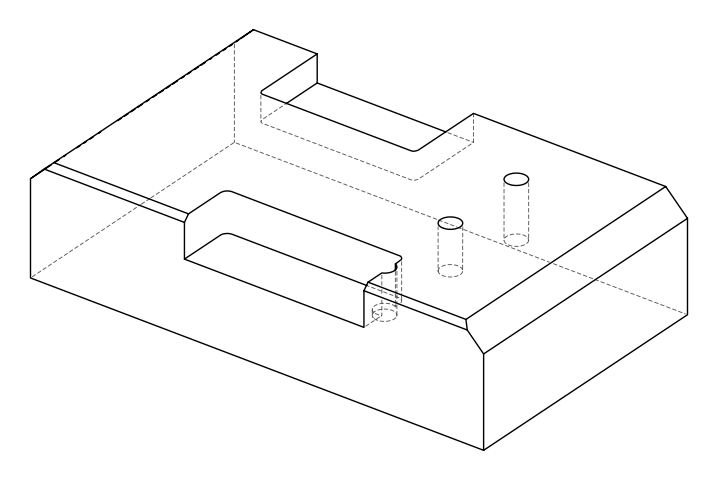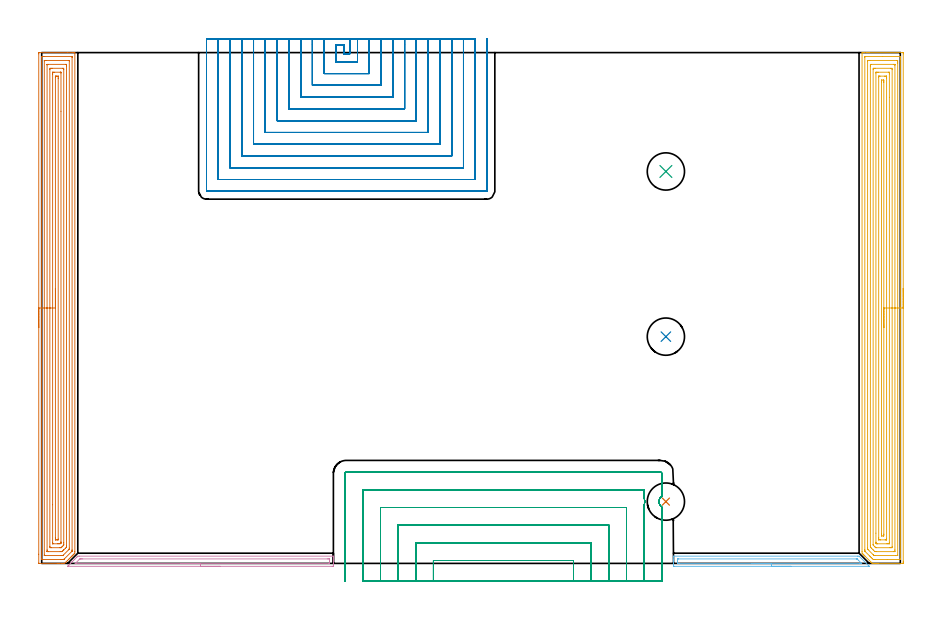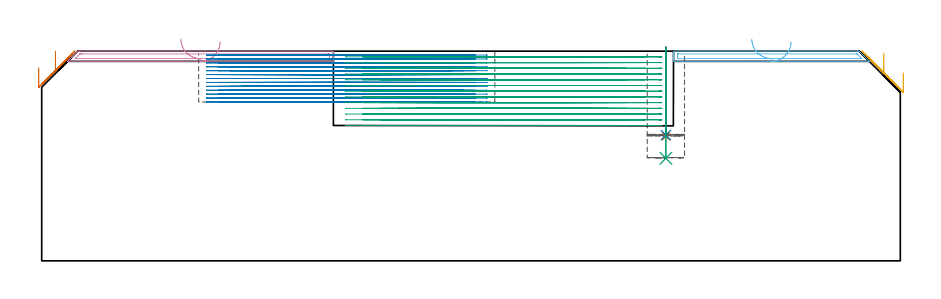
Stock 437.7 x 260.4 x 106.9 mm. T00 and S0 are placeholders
(PLAN: 9 operations, 3 tool changes, 194.6 min)
(1 INDEXABLE_INSERT_DRILL_BLIND_HOLE_FROM_SOLID | STEP1POCKET | NXT0302_009 | 0.18 min | 12221 mm3)
(2 INDEXABLE_INSERT_DRILL_BLIND_HOLE_FROM_SOLID_1 | STEP1POCKET_1 | NXT0302_009 | 0.18 min | 12050 mm3)
(3 INDEXABLE_INSERT_DRILL_BLIND_HOLE_FROM_SOLID_2 | STEP1POCKET_2 | NXT0302_009 | 0.23 min | 15391 mm3)
(4 AREA_MILL | FG_CHAMFER_SURFACE | UGT0205_001 | 2.32 min | 1926 mm3)
(5 AREA_MILL_1 | FG_CHAMFER_SURFACE_1 | UGT0205_001 | 16.91 min | 57415 mm3)
(6 AREA_MILL_2 | FG_CHAMFER_SURFACE_2 | UGT0205_001 | 1.75 min | 1350 mm3)
(7 AREA_MILL_3 | FG_CHAMFER_SURFACE_3 | UGT0205_001 | 14.82 min | 43990 mm3)
(8 MILL_SLOT | SLOT_PARTIAL_RECTANGULAR | NXT0201_009 | Follow Part, ap 2, ae 75% | 98.35 min | 291977 mm3)
(9 MILL_SLOT_1 | SLOT_PARTIAL_RECTANGULAR_1 | NXT0201_011 | Follow Part, ap 3, ae 75% | 59.81 min | 336145 mm3)
(TOOL NXT0302_009 | Index. Insert Drill 19mm [880-D1900L25-05] | D19 PA176 FL95 Z2)
(TOOL UGT0205_001 | Chamfer Mill 20 x 3 x 45 deg. | D20 FL50 Z2)
(TOOL NXT0201_009 | ENDMILL 8mm [2P460-0800-NA 1630] | D8 FL26 Z6)
(TOOL NXT0201_011 | ENDMILL 12mm [2P460-1200-NA 1630] | D12 FL38 Z6)
(OP 1 INDEXABLE_INSERT_DRILL_BLIND_HOLE_FROM_SOLID)
G17 G21 G94 G90
T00 M6
G54
G17 G0 G90 X318.2 Y31.5 S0 M3
G43 Z116.9 H1
G94 G81 G98 Z63.5 F250. R108.9
G80
M5
M2
(OP 2 INDEXABLE_INSERT_DRILL_BLIND_HOLE_FROM_SOLID_1)
G17 G21 G94 G90
T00 M6
G54
G17 G0 G90 X318.2 Y115.6 S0 M3
G43 Z116.9 H1
G94 G81 G98 Z64.1 F250. R108.9
G80
M5
M2
(OP 3 INDEXABLE_INSERT_DRILL_BLIND_HOLE_FROM_SOLID_2)
G17 G21 G94 G90
T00 M6
G54
G17 G0 G90 X318.2 Y199.8 S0 M3
G43 Z116.9 H1
G94 G81 G98 Z52.3 F250. R108.9
G80
M5
M2
(OP 4 AREA_MILL)
G17 G21 G94 G90
T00 M6
G54
G17 G0 G90 X90.95 Y-1.5 S1061 M3
G43 Z116.9 H0
Z111.7
G94 G1 X90.912 Z110.828 F250.
X90.798 Z109.964
X90.609 Z109.112
X90.347 Z108.28
X90.013 Z107.474
X89.61 Z106.7
X89.141 Z105.964
X88.61 Z105.272
X88.021 Z104.629
X87.378 Z104.04
X86.685 Z103.508
X85.95 Z103.04
X85.176 Z102.637
X84.37 Z102.303
X83.538 Z102.041
X82.686 Z101.852
X81.821 Z101.738
X80.95 Z101.7
X13.323
X13.218 Y-1.493 Z101.706
X13.323 Y-1.378 Z101.821
X13.604 Y-1.095 Z102.104
X13.768 Y-0.93 Z102.267
X13.895 Y-0.803 Z102.394
X14.482 Y-0.217 Z102.982
X14.658 Y-0.04 Z103.157
X14.774 Y0.076 Z103.272
X15.36 Y0.661 Z103.861
X15.548 Y0.849 Z104.047
X15.652 Y0.954 Z104.151
X16.239 Y1.539 Z104.739
X16.883 Y2.183 Z105.382
X17.772 Y3.073 Z106.272
X17.993 Y3.294 Z106.494
X18.217 Y3.518 Z106.717
X18.393 Y3.697 Z106.889
X19.107 Y3.7 Z106.9
X148.576
X148.69 Y3.694 Z106.892
X148.7 Y3.475 Z106.673
Y2.807 Z106.006
Y2.027 Z105.226
Y1.539 Z104.735
Y1.295 Z104.492
Y0.661 Z103.858
Y0.417 Z103.614
Y-0.217 Z102.977
Y-0.778 Z102.416
X148.696 Y-1.095 Z102.099
X148.69 Y-1.491 Z101.705
X148.537 Y-1.495 Z101.702
X148.131 Y-1.5 Z101.7
X80.95
Y-0.086 Z103.114
X17.327 Y-0.085 Z103.115
X17.193 Y-0.084 Z103.116
X17.107 Y-0.081 Z103.119
X17.08 Y-0.078 Z103.122
X17.083 Y-0.074 Z103.126
X17.13 Y-0.022 Z103.178
X17.182 Y0.032 Z103.232
X17.327 Y0.178 Z103.378
X19.107 Y1.956 Z105.156
X19.342 Y2.185 Z105.385
X19.437 Y2.275 Z105.475
X19.619 Y2.279 Z105.479
X19.997 Y2.284 Z105.484
X20.13 Y2.285 Z105.485
X20.887 Y2.286 Z105.486
X145.595
X146.352 Y2.284 Z105.484
X146.487 Y2.283 Z105.483
X146.675 Y2.279 Z105.479
X146.69 Y2.218 Z105.418
X146.696 Y2.077 Z105.277
X146.699 Y1.539 Z104.739
X146.7 Y1.195 Z104.395
Y0.661 Z103.861
X146.699 Y0.318 Z103.518
X146.692 Y-0.026 Z103.174
X146.69 Y-0.069 Z103.131
X146.678 Y-0.079 Z103.121
X146.635 Y-0.081 Z103.119
X146.541 Y-0.084 Z103.116
X146.352 Y-0.085 Z103.115
X146.219 Y-0.086 Z103.114
X80.95
X80.078 Z103.152
X79.213 Z103.266
X78.362 Z103.455
X77.53 Z103.717
X76.724 Z104.051
X75.95 Z104.454
X75.214 Z104.923
X74.522 Z105.454
X73.879 Z106.043
X73.289 Z106.686
X72.758 Z107.378
X72.289 Z108.114
X71.887 Z108.888
X71.553 Z109.694
X71.29 Z110.526
X71.102 Z111.378
X70.988 Z112.243
X70.95 Z113.114
G0 Z116.9
M5
M2
(OP 5 AREA_MILL_1)
G17 G21 G94 G90
T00 M6
G54
G17 G0 G90 X439.2 Y140.2 S1061 M3
G43 Z116.9 H0
Z95.9
G94 G1 Y140.162 Z95.028 F250.
Y140.048 Z94.164
Y139.859 Z93.312
Y139.597 Z92.48
Y139.263 Z91.674
Y138.86 Z90.9
Y138.392 Z90.164
Y137.86 Z89.472
Y137.271 Z88.829
Y136.628 Z88.24
Y135.936 Z87.708
Y135.2 Z87.24
Y134.426 Z86.837
Y133.62 Z86.503
Y132.788 Z86.241
Y131.937 Z86.052
Y131.072 Z85.938
Y130.2 Z85.9
Y1.106
X439.199 Y0.622 Z85.901
X439.196 Y0.216 Z85.902
X439.192 Y0.01 Z85.905
X438.797 Y0. Z86.301
X426.505 Z98.589
X425.971 Z99.126
X425.627 Z99.469
X425.093 Z100.003
X424.749 Z100.346
X423.776 Z101.323
X423.432 Y0.008 Z101.667
X423.401 Y0.01 Z101.698
X423.227 Y0.175 Z101.873
X422.778 Y0.622 Z102.322
X419.649 Y3.75 Z105.449
X419.481 Y3.916 Z105.614
X419.319 Y4.08 Z105.779
X419.202 Y4.197 Z105.896
X419.042 Y4.356 Z106.053
X418.887 Y4.512 Z106.21
X418.755 Y4.644 Z106.342
X418.603 Y4.795 Z106.492
X418.31 Y5.09 Z106.787
X418.205 Y5.198 Z106.891
X418.2 Y5.984 Z106.9
Y260.225
X418.202 Y260.39 Z106.889
X418.356 Y260.397 Z106.737
X418.516 Y260.4 Z106.583
X418.792 Z106.307
X419.481 Z105.614
X420.703 Z104.393
X421.237 Z103.857
X421.848 Z103.247
X438.797 Z86.301
X439.067 Y260.397 Z86.031
X439.192 Y260.39 Z85.906
X439.199 Y260.262 Z85.899
X439.2 Y259.778 Z85.9
Y130.2
X437.786 Z87.314
X437.785 Y2.545 Z87.315
X437.779 Y2.015 Z87.321
X437.755 Y2.01 Z87.345
X437.684 Y2.005 Z87.416
X437.577 Y2.001 Z87.523
X431.096 Y2. Z94.004
X424.749 Y2.001 Z100.351
X424.27 Y2.003 Z100.83
X423.871 Y2.01 Z101.229
X423.449 Y2.409 Z101.651
X422.993 Y2.859 Z102.107
X422.547 Y3.303 Z102.553
X422.115 Y3.735 Z102.985
X419.867 Y5.984 Z105.233
X419.7 Y6.157 Z105.4
X419.64 Y6.222 Z105.46
X419.621 Y6.249 Z105.479
X419.619 Y6.269 Z105.481
X419.617 Y6.363 Z105.483
X419.614 Y6.742 Z105.486
Y6.878
Y257.855
X419.621 Y258.385 Z105.479
X419.645 Y258.39 Z105.455
X419.716 Y258.395 Z105.384
X419.823 Y258.399 Z105.277
X428.7 Y258.4 Z96.4
X437.517 Z87.583
X437.71 Y258.397 Z87.39
X437.743 Y258.395 Z87.357
X437.773 Y258.391 Z87.327
X437.779 Y258.349 Z87.321
X437.784 Y258.128 Z87.316
X437.785 Y257.991 Z87.315
X437.786 Y257.233 Z87.314
Y130.2
X436.372 Z88.728
X436.371 Y4.197 Z88.729
X436.37 Y4.091 Z88.73
X436.367 Y4.038 Z88.733
X436.365 Y4.018 Z88.735
X436.35 Y4.007 Z88.75
X435.285 Y4. Z89.815
X424.749 Y4.001 Z100.351
X424.556 Y4.002 Z100.544
X424.427 Y4.006 Z100.673
X424.325 Y4.01 Z100.775
X424.27 Y4.042 Z100.83
X424.106 Y4.197 Z100.994
X423.871 Y4.429 Z101.229
X421.237 Y7.063 Z103.863
X421.063 Y7.239 Z104.037
X421.043 Y7.263 Z104.057
X421.036 Y7.275 Z104.064
X421.034 Y7.305 Z104.066
X421.03 Y7.417 Z104.07
X421.029 Y7.559 Z104.071
X421.028 Y7.771 Z104.072
X421.029 Y256.203 Z104.071
X421.03 Y256.309 Z104.07
X421.033 Y256.362 Z104.067
X421.035 Y256.382 Z104.065
X421.05 Y256.393 Z104.05
X422.115 Y256.4 Z102.985
X435.971 Y256.399 Z89.129
X436.163 Y256.395 Z88.937
X436.35 Y256.39 Z88.75
X436.365 Y256.203 Z88.736
X436.368 Y255.995 Z88.732
X436.371 Y255.31 Z88.729
Y255.097
X436.372 Y130.2 Z88.728
X434.957 Z90.143
Y6.878
X434.954 Y6.321 Z90.146
X434.95 Y6.132 Z90.15
X434.94 Y6.01 Z90.16
X434.391 Y6. Z90.709
X425.611 Z99.489
X424.749 Y6.01 Z100.351
X423.871 Y6.878 Z101.229
X422.993 Y7.756 Z102.107
X422.978 Y7.771 Z102.122
X422.45 Y8.324 Z102.65
X422.447 Y8.665 Z102.653
X422.443 Y9.224 Z102.657
Y253.522
X422.446 Y254.079 Z102.654
X422.45 Y254.269 Z102.65
X422.46 Y254.39 Z102.64
X423.009 Y254.4 Z102.091
X434.423 Z90.677
X434.837 Y254.394 Z90.263
X434.939 Y254.39 Z90.161
X434.951 Y254.383 Z90.149
X434.954 Y254.367 Z90.146
X434.956 Y254.333 Z90.144
X434.957 Y254.257 Z90.143
Y253.856
Y130.2
X433.543 Z91.557
Y8.651
X433.529 Y8.01 Z91.571
X433.301 Y8.003 Z91.799
X432.651 Y8. Z92.449
X432.426 Z92.674
X425.401 Y8.001 Z99.699
X425.239 Y8.007 Z99.861
X425.2 Y8.01 Z99.9
X425.094 Y8.11 Z100.006
X424.958 Y8.242 Z100.142
X424.749 Y8.45 Z100.351
X424.534 Y8.665 Z100.566
X423.871 Y9.339 Z101.229
X423.858 Y9.559 Z101.242
X423.857 Y9.572 Z101.243
Y251.749
X423.871 Y252.39 Z101.229
X424.099 Y252.397 Z101.001
X424.749 Y252.4 Z100.351
X424.974 Z100.126
X432.877 Y252.399 Z92.223
X433.529 Y252.39 Z91.571
X433.543 Y251.735 Z91.557
Y251.721
Y130.2
X432.129 Z92.971
X432.128 Y10.452 Z92.972
X432.127 Y10.092 Z92.973
X432.125 Y10.039 Z92.975
X432.123 Y10.015 Z92.977
X432.105 Y10.01 Z92.995
X431.995 Y10.006 Z93.105
X431.773 Y10.002 Z93.327
X431.339 Y10. Z93.761
X430.895 Z94.205
X426.071 Z99.029
X425.849 Y10.003 Z99.251
X425.738 Y10.006 Z99.362
X425.684 Y10.01 Z99.416
X425.627 Y10.031 Z99.473
X425.415 Y10.239 Z99.685
X425.308 Y10.349 Z99.792
X425.284 Y10.376 Z99.816
X425.278 Y10.403 Z99.822
X425.276 Y10.452 Z99.824
X425.272 Y10.813 Z99.828
X425.271 Y15.422 Z99.829
X425.272 Y249.948 Z99.828
X425.273 Y250.308 Z99.827
X425.275 Y250.361 Z99.825
X425.277 Y250.385 Z99.823
X425.295 Y250.39 Z99.805
X425.405 Y250.394 Z99.695
X425.627 Y250.398 Z99.473
X426.061 Y250.4 Z99.039
X426.505 Z98.595
X431.773 Y250.399 Z93.327
X431.921 Y250.398 Z93.179
X432.039 Y250.394 Z93.061
X432.112 Y250.39 Z92.988
X432.122 Y250.309 Z92.978
X432.126 Y249.948 Z92.974
X432.128 Y249.587 Z92.972
X432.129 Y237.583 Z92.971
Y130.2
X430.715 Z94.385
X430.714 Y12.423 Z94.386
X430.713 Y12.239 Z94.387
X430.71 Y12.062 Z94.39
X430.708 Y12.022 Z94.392
X430.698 Y12.01 Z94.402
X430.644 Y12.007 Z94.456
X430.487 Y12.003 Z94.613
X430.252 Y12. Z94.848
X430.017 Z95.083
X427.618 Z97.482
X427.383 Z97.717
X426.738 Y12.002 Z98.362
X426.705 Y12.006 Z98.395
X426.695 Y12.009 Z98.405
X426.691 Y12.05 Z98.409
X426.688 Y12.239 Z98.412
X426.685 Y12.949 Z98.415
Y13.133
X426.686 Y247.977 Z98.414
X426.687 Y248.161 Z98.413
X426.69 Y248.338 Z98.41
X426.692 Y248.378 Z98.408
X426.702 Y248.39 Z98.398
X426.756 Y248.393 Z98.344
X426.913 Y248.397 Z98.187
X427.148 Y248.4 Z97.952
X427.383 Z97.717
X429.782 Z95.318
X430.017 Z95.083
X430.661 Y248.398 Z94.439
X430.695 Y248.394 Z94.405
X430.705 Y248.391 Z94.395
X430.709 Y248.35 Z94.391
X430.712 Y248.161 Z94.388
X430.715 Y247.451 Z94.385
Y247.267
Y130.2
X429.3 Z95.8
Y14.92
X429.299 Y14.757 Z95.801
X429.293 Y14.027 Z95.807
X429.163 Y14.003 Z95.937
X429.139 Y14.002 Z95.961
X428.286 Y14.001 Z96.814
X428.261 Y14.004 Z96.839
X428.107 Y14.027 Z96.993
X428.104 Y14.187 Z96.996
X428.1 Y14.92 Z97.
Y15.085
Y245.48
Y245.643
X428.107 Y246.373 Z96.993
X428.237 Y246.397 Z96.863
X428.261 Y246.399 Z96.839
X429.114 Z95.986
X429.139 Y246.396 Z95.961
X429.293 Y246.373 Z95.807
X429.296 Y246.213 Z95.804
X429.3 Y245.48 Z95.8
Y245.315
Y130.2
Y129.328 Z95.838
Y128.464 Z95.951
Y127.612 Z96.14
Y126.78 Z96.403
Y125.974 Z96.736
Y125.2 Z97.139
Y124.464 Z97.608
Y123.772 Z98.139
Y123.129 Z98.728
Y122.54 Z99.372
Y122.009 Z100.064
Y121.54 Z100.8
Y121.137 Z101.573
Y120.803 Z102.379
Y120.541 Z103.211
Y120.352 Z104.063
Y120.238 Z104.928
Y120.2 Z105.8
G0 Z116.9
M5
M2
(OP 6 AREA_MILL_2)
G17 G21 G94 G90
T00 M6
G54
G17 G0 G90 X382. Y-1.5 S1061 M3
G43 Z116.9 H0
Z111.7
G94 G1 X381.962 Z110.828 F250.
X381.848 Z109.964
X381.659 Z109.112
X381.397 Z108.28
X381.063 Z107.474
X380.66 Z106.7
X380.192 Z105.964
X379.66 Z105.272
X379.071 Z104.629
X378.428 Z104.04
X377.736 Z103.508
X377. Z103.04
X376.226 Z102.637
X375.42 Z102.303
X374.588 Z102.041
X373.737 Z101.852
X372.872 Z101.738
X372. Z101.7
X322.658 Y-1.499 Z101.701
X322.254 Y-1.494 Z101.702
X322.11 Y-1.49 Z101.705
X322.1 Y-1.095 Z102.099
Y-0.768 Z102.426
Y-0.217 Z102.976
Y0.437 Z103.635
Y0.661 Z103.858
Y1.315 Z104.512
Y1.539 Z104.735
Y1.987 Z105.185
X322.101 Y3.496 Z106.694
X322.11 Y3.694 Z106.892
X322.213 Y3.7 Z106.9
X416.008
X416.695 Y3.697 Z106.888
X416.896 Y3.504 Z106.704
X421.639 Y-1.238 Z101.96
X421.89 Y-1.493 Z101.707
X421.881 Y-1.495 Z101.705
X421.639 Y-1.5 Z101.7
X372.
Y-0.086 Z103.114
X325.192
X324.436 Y-0.084 Z103.116
X324.3 Y-0.083 Z103.117
X324.12 Y-0.079 Z103.121
X324.11 Y-0.021 Z103.179
X324.103 Y0.111 Z103.311
X324.101 Y0.661 Z103.861
X324.1 Y0.993 Z104.193
X324.101 Y1.539 Z104.739
X324.102 Y1.869 Z105.069
X324.11 Y2.202 Z105.402
X324.115 Y2.279 Z105.479
X324.153 Y2.281 Z105.481
X324.247 Y2.284 Z105.484
X324.436 Y2.285 Z105.485
X324.569 Y2.286 Z105.486
X415.253 Y2.285 Z105.485
X415.629 Y2.28 Z105.48
X415.649 Y2.279 Z105.479
X415.68 Y2.259 Z105.459
X415.757 Y2.187 Z105.387
X415.87 Y2.079 Z105.279
X416.008 Y1.942 Z105.142
X416.411 Y1.539 Z104.739
X417.786 Y0.164 Z103.364
X417.961 Y-0.012 Z103.188
X417.987 Y-0.04 Z103.16
X418.01 Y-0.07 Z103.13
X418.015 Y-0.079 Z103.121
X418.002 Y-0.08 Z103.12
X417.786 Y-0.084 Z103.116
X417.653 Y-0.085 Z103.115
X416.897 Y-0.086 Z103.114
X372.
X371.128 Z103.152
X370.264 Z103.266
X369.412 Z103.455
X368.58 Z103.717
X367.774 Z104.051
X367. Z104.454
X366.264 Z104.923
X365.572 Z105.454
X364.929 Z106.043
X364.34 Z106.686
X363.809 Z107.378
X363.34 Z108.114
X362.937 Z108.888
X362.603 Z109.694
X362.341 Z110.526
X362.152 Z111.378
X362.038 Z112.243
X362. Z113.114
G0 Z116.9
M5
M2
(OP 7 AREA_MILL_3)
G17 G21 G94 G90
T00 M6
G54
G17 G0 G90 X-1.5 Y120.2 S1061 M3
G43 Z116.9 H0
Z98.5
G94 G1 Y120.238 Z97.628 F250.
Y120.352 Z96.764
Y120.541 Z95.912
Y120.803 Z95.08
Y121.137 Z94.274
Y121.54 Z93.5
Y122.008 Z92.764
Y122.54 Z92.072
Y123.129 Z91.429
Y123.772 Z90.84
Y124.464 Z90.308
Y125.2 Z89.84
Y125.974 Z89.437
Y126.78 Z89.103
Y127.612 Z88.841
Y128.464 Z88.652
Y129.328 Z88.538
Y130.2 Z88.5
X-1.499 Y259.778 Z88.501
X-1.496 Y260.194 Z88.502
X-1.492 Y260.39 Z88.505
X-1.087 Y260.4 Z88.91
X13.239 Z103.234
X15.608 Z105.603
X16.298 Z106.297
X16.576 Z106.576
X16.74 Y260.398 Z106.732
X16.897 Y260.39 Z106.888
X16.9 Y260.225 Z106.9
Y5.984
X16.895 Y5.198 Z106.891
X16.793 Y5.092 Z106.79
X16.487 Y4.785 Z106.483
X16.345 Y4.643 Z106.342
X16.193 Y4.491 Z106.19
X16.048 Y4.345 Z106.043
X15.898 Y4.197 Z105.895
X15.761 Y4.059 Z105.758
X15.608 Y3.906 Z105.603
X15.451 Y3.75 Z105.449
X15.328 Y3.627 Z105.326
X15.169 Y3.466 Z105.164
X15.004 Y3.303 Z105.002
X14.73 Y3.029 Z104.728
X14.558 Y2.856 Z104.554
X13.999 Y2.299 Z103.998
X13.664 Y1.963 Z103.66
X13.057 Y1.357 Z103.057
X12.322 Y0.622 Z102.321
X11.7 Y0. Z101.699
X11.026 Z101.025
X10.336 Z100.331
X9.113 Z99.11
X8.579 Z98.573
X7.967 Z97.962
X-1.087 Z88.91
X-1.356 Y0.002 Z88.641
X-1.492 Y0.01 Z88.506
X-1.499 Y0.147 Z88.499
X-1.5 Y4.671 Z88.5
Y130.2
X-0.086 Z89.914
X-0.085 Y257.865 Z89.915
X-0.084 Y257.991 Z89.916
X-0.079 Y258.366 Z89.921
X0.277 Y258.391 Z90.277
X0.67 Y258.396 Z90.67
X1.147 Y258.4 Z91.147
X15.405 Y258.399 Z105.405
X15.438 Y258.398 Z105.438
X15.473 Y258.393 Z105.473
X15.479 Y258.389 Z105.479
X15.482 Y258.382 Z105.482
X15.484 Y258.353 Z105.484
X15.486 Y258.115 Z105.486
Y257.991
Y6.878
X15.484 Y6.493 Z105.484
X15.481 Y6.301 Z105.481
X15.479 Y6.256 Z105.479
X15.464 Y6.226 Z105.464
X15.419 Y6.177 Z105.419
X15.233 Y5.984 Z105.233
X11.435 Y2.185 Z101.435
X11.361 Y2.113 Z101.361
X11.3 Y2.057 Z101.3
X11.261 Y2.023 Z101.261
X11.215 Y2.01 Z101.215
X10.736 Y2.002 Z100.736
X10.336 Y2.001 Z100.336
X9.86 Y2. Z99.86
X-0.005 Y2.001 Z89.995
X-0.038 Y2.002 Z89.962
X-0.073 Y2.007 Z89.927
X-0.079 Y2.011 Z89.921
X-0.082 Y2.018 Z89.918
X-0.084 Y2.047 Z89.916
X-0.086 Y2.285 Z89.914
Y2.409
Y130.2
X1.328 Z91.328
X1.329 Y256.203 Z91.329
X1.331 Y256.315 Z91.331
X1.333 Y256.37 Z91.333
X1.335 Y256.39 Z91.335
X1.361 Y256.395 Z91.361
X1.549 Y256.398 Z91.549
X2.234 Y256.4 Z92.234
X13.658 Z103.658
X13.851 Y256.397 Z103.851
X14.044 Y256.392 Z104.044
X14.064 Y256.39 Z104.064
X14.066 Y256.376 Z104.066
X14.069 Y256.338 Z104.069
X14.071 Y256.278 Z104.071
Y256.203
Y7.771
X14.069 Y7.549 Z104.069
X14.065 Y7.323 Z104.065
X14.061 Y7.272 Z104.061
X14.042 Y7.249 Z104.042
X13.992 Y7.195 Z103.992
X13.851 Y7.05 Z103.851
X13.765 Y6.964 Z103.765
X10.996 Y4.197 Z100.996
X10.861 Y4.068 Z100.861
X10.812 Y4.024 Z100.812
X10.722 Y4.01 Z100.722
X10.527 Y4.002 Z100.527
X10.336 Y4.001 Z100.336
X9.651 Y4. Z99.651
X1.742 Z91.742
X1.549 Y4.003 Z91.549
X1.356 Y4.008 Z91.356
X1.336 Y4.01 Z91.336
X1.334 Y4.024 Z91.334
X1.331 Y4.062 Z91.331
X1.329 Y4.122 Z91.329
Y4.197
X1.328 Y130.2 Z91.328
X2.743 Z92.743
Y254.095
X2.745 Y254.287 Z92.745
X2.747 Y254.356 Z92.747
X2.749 Y254.387 Z92.749
X2.768 Y254.39 Z92.768
X2.875 Y254.394 Z92.875
X3.306 Y254.4 Z93.306
X12.109 Z102.109
X12.525 Y254.396 Z102.525
X12.628 Y254.392 Z102.628
X12.649 Y254.39 Z102.649
X12.651 Y254.376 Z102.651
X12.654 Y254.34 Z102.654
X12.656 Y254.258 Z102.656
X12.657 Y253.843 Z102.657
Y253.522
Y8.986
X12.655 Y8.665 Z102.655
X12.652 Y8.379 Z102.652
X12.65 Y8.311 Z102.65
X12.614 Y8.271 Z102.614
X12.549 Y8.202 Z102.549
X12.123 Y7.771 Z102.123
X11.222 Y6.87 Z101.222
X11.215 Y6.863 Z101.215
X10.773 Y6.433 Z100.773
X10.336 Y6.01 Z100.336
X10.315 Y6.005 Z100.315
X9.457 Y6. Z99.457
X3.291 Z93.291
X2.875 Y6.004 Z92.875
X2.772 Y6.008 Z92.772
X2.751 Y6.01 Z92.751
X2.748 Y6.024 Z92.748
X2.745 Y6.06 Z92.745
X2.744 Y6.142 Z92.744
X2.743 Y6.557 Z92.743
Y6.878
Y130.2
X4.157 Z94.157
X4.158 Y251.735 Z94.158
Y251.763
X4.185 Y252.39 Z94.185
X4.414 Y252.396 Z94.414
X5.064 Y252.399 Z95.064
X5.289 Y252.4 Z95.289
X10.562 Y252.399 Z100.562
X11.215 Y252.39 Z101.215
X11.242 Y251.735 Z101.242
Y251.707
X11.243 Y10.452 Z101.243
X11.241 Y9.558 Z101.241
X11.24 Y9.533 Z101.24
X11.215 Y9.325 Z101.215
X10.891 Y8.994 Z100.891
X10.566 Y8.665 Z100.566
X10.45 Y8.549 Z100.45
X10.336 Y8.435 Z100.336
X10.005 Y8.108 Z100.005
X9.925 Y8.034 Z99.925
X9.902 Y8.014 Z99.902
X9.865 Y8.009 Z99.865
X9.784 Y8.005 Z99.784
X9.457 Y8.001 Z99.457
X9.232 Y8. Z99.232
X4.838 Y8.001 Z94.838
X4.185 Y8.01 Z94.185
X4.158 Y8.665 Z94.158
Y8.693
X4.157 Y130.2 Z94.157
X5.571 Z95.571
Y249.432
X5.572 Y249.948 Z95.572
X5.575 Y250.321 Z95.575
X5.578 Y250.376 Z95.578
X5.585 Y250.39 Z95.585
X5.61 Y250.393 Z95.61
X5.72 Y250.397 Z95.72
X5.943 Y250.399 Z95.943
X6.377 Y250.4 Z96.377
X9.457 Z99.457
X9.606 Y250.399 Z99.606
X9.724 Y250.397 Z99.724
X9.803 Y250.392 Z99.803
X9.82 Y250.39 Z99.82
X9.822 Y250.374 Z99.822
X9.825 Y250.325 Z99.825
X9.828 Y249.948 Z99.828
X9.829 Y230.483 Z99.829
Y10.968
X9.827 Y10.452 Z99.827
X9.825 Y10.406 Z99.825
X9.822 Y10.386 Z99.822
X9.809 Y10.369 Z99.809
X9.752 Y10.305 Z99.752
X9.677 Y10.229 Z99.677
X9.457 Y10.015 Z99.457
X9.019 Y10.004 Z99.019
X8.579 Y10.001 Z98.579
X8.144 Y10. Z98.144
X5.794 Y10.001 Z95.794
X5.676 Y10.003 Z95.676
X5.597 Y10.007 Z95.597
X5.58 Y10.01 Z95.58
X5.578 Y10.026 Z95.578
X5.575 Y10.075 Z95.575
X5.572 Y10.452 Z95.572
X5.571 Y29.917 Z95.571
Y130.2
X6.985 Z96.985
X6.986 Y247.993 Z96.986
X6.987 Y248.161 Z96.987
X6.99 Y248.342 Z96.99
X6.992 Y248.379 Z96.992
X7.073 Y248.39 Z97.073
X7.229 Y248.395 Z97.229
X7.465 Y248.399 Z97.465
X7.7 Y248.4 Z97.7
X8.345 Y248.398 Z98.345
X8.389 Y248.394 Z98.389
X8.402 Y248.391 Z98.402
X8.408 Y248.335 Z98.408
X8.411 Y248.161 Z98.411
X8.414 Y247.434 Z98.414
X8.415 Y247.267 Z98.415
X8.414 Y12.407 Z98.414
X8.413 Y12.239 Z98.413
X8.41 Y12.058 Z98.41
X8.408 Y12.021 Z98.408
X8.327 Y12.01 Z98.327
X8.171 Y12.005 Z98.171
X7.935 Y12.001 Z97.935
X7.7 Y12. Z97.7
X7.055 Y12.002 Z97.055
X7.011 Y12.006 Z97.011
X6.998 Y12.009 Z96.998
X6.992 Y12.065 Z96.992
X6.989 Y12.239 Z96.989
X6.986 Y12.966 Z96.986
X6.985 Y13.133 Z96.985
Y130.2
Y131.072 Z97.023
Y131.936 Z97.137
Y132.788 Z97.326
Y133.62 Z97.588
Y134.426 Z97.922
Y135.2 Z98.325
Y135.936 Z98.794
Y136.628 Z99.325
Y137.271 Z99.914
Y137.86 Z100.557
Y138.392 Z101.25
Y138.86 Z101.985
Y139.263 Z102.759
Y139.597 Z103.565
Y139.859 Z104.397
Y140.048 Z105.249
Y140.162 Z106.114
Y140.2 Z106.985
G0 Z116.9
M5
M2
(OP 8 MILL_SLOT)
G17 G21 G94 G90
T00 M6
G54
G17 G0 G90 X157. Y267.4 S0 M3
G43 Z116.9 H1
Z104.908
G94 G1 Y264.4 F250.
Y259.7 F500.
X154.
Y264.4
X150.
Y255.7
X161.
Y264.4
Y267.4 F250.
X144.
Y264.4
Y249.7 F500.
X167.
Y264.4
Y267.4 F250.
X138.
Y264.4
Y243.7 F500.
X173.
Y264.4
Y267.4 F250.
X132.
Y264.4
Y237.7 F500.
X179.
Y264.4
Y267.4 F250.
X126.
Y264.4
Y231.7 F500.
X185.
Y264.4
Y267.4 F250.
X120.
Y264.4
Y225.7 F500.
X191.
Y264.4
Y267.4 F250.
X114.
Y264.4
Y219.7 F500.
X197.
Y264.4
Y267.4 F250.
X108.
Y264.4
Y213.7 F500.
X203.
Y264.4
Y267.4 F250.
X102.
Y264.4
Y207.7 F500.
X209.
Y264.4
Y267.4 F250.
X96.
Y264.4
Y201.7 F500.
X215.
Y264.4
Y267.4 F250.
X90.
Y264.4
Y195.7 F500.
X221.
Y264.4
Y267.4 F250.
X84.
Y264.4
Y189.8 F500.
X84.005 Y189.745
X84.045 Y189.705
X84.1 Y189.7
X226.9
X226.955 Y189.705
X226.995 Y189.745
X227. Y189.8
Y264.4
Y267.4 F250.
G0 X157. Z102.915
G1 Y264.4
Y259.7 F500.
X154.
Y264.4
X150.
Y255.7
X161.
Y264.4
Y267.4 F250.
X144.
Y264.4
Y249.7 F500.
X167.
Y264.4
Y267.4 F250.
X138.
Y264.4
Y243.7 F500.
X173.
Y264.4
Y267.4 F250.
X132.
Y264.4
Y237.7 F500.
X179.
Y264.4
Y267.4 F250.
X126.
Y264.4
Y231.7 F500.
X185.
Y264.4
Y267.4 F250.
X120.
Y264.4
Y225.7 F500.
X191.
Y264.4
Y267.4 F250.
X114.
Y264.4
Y219.7 F500.
X197.
Y264.4
Y267.4 F250.
X108.
Y264.4
Y213.7 F500.
X203.
Y264.4
Y267.4 F250.
X102.
Y264.4
Y207.7 F500.
X209.
Y264.4
Y267.4 F250.
X96.
Y264.4
Y201.7 F500.
X215.
Y264.4
Y267.4 F250.
X90.
Y264.4
Y195.7 F500.
X221.
Y264.4
Y267.4 F250.
X84.
Y264.4
Y189.8 F500.
X84.005 Y189.745
X84.045 Y189.705
X84.1 Y189.7
X226.9
X226.955 Y189.705
X226.995 Y189.745
X227. Y189.8
Y264.4
Y267.4 F250.
G0 X157. Z100.923
G1 Y264.4
Y259.7 F500.
X154.
Y264.4
X150.
Y255.7
X161.
Y264.4
Y267.4 F250.
X144.
Y264.4
Y249.7 F500.
X167.
Y264.4
Y267.4 F250.
X138.
Y264.4
Y243.7 F500.
X173.
Y264.4
Y267.4 F250.
X132.
Y264.4
Y237.7 F500.
X179.
Y264.4
Y267.4 F250.
X126.
Y264.4
Y231.7 F500.
X185.
Y264.4
Y267.4 F250.
X120.
Y264.4
Y225.7 F500.
X191.
Y264.4
Y267.4 F250.
X114.
Y264.4
Y219.7 F500.
X197.
Y264.4
Y267.4 F250.
X108.
Y264.4
Y213.7 F500.
X203.
Y264.4
Y267.4 F250.
X102.
Y264.4
Y207.7 F500.
X209.
Y264.4
Y267.4 F250.
X96.
Y264.4
Y201.7 F500.
X215.
Y264.4
Y267.4 F250.
X90.
Y264.4
Y195.7 F500.
X221.
Y264.4
Y267.4 F250.
X84.
Y264.4
Y189.8 F500.
X84.005 Y189.745
X84.045 Y189.705
X84.1 Y189.7
X226.9
X226.955 Y189.705
X226.995 Y189.745
X227. Y189.8
Y264.4
Y267.4 F250.
G0 X157. Z98.931
G1 Y264.4
Y259.7 F500.
X154.
Y264.4
X150.
Y255.7
X161.
Y264.4
Y267.4 F250.
X144.
Y264.4
Y249.7 F500.
X167.
Y264.4
Y267.4 F250.
X138.
Y264.4
Y243.7 F500.
X173.
Y264.4
Y267.4 F250.
X132.
Y264.4
Y237.7 F500.
X179.
Y264.4
Y267.4 F250.
X126.
Y264.4
Y231.7 F500.
X185.
Y264.4
Y267.4 F250.
X120.
Y264.4
Y225.7 F500.
X191.
Y264.4
Y267.4 F250.
X114.
Y264.4
Y219.7 F500.
X197.
Y264.4
Y267.4 F250.
X108.
Y264.4
Y213.7 F500.
X203.
Y264.4
Y267.4 F250.
X102.
Y264.4
Y207.7 F500.
X209.
Y264.4
Y267.4 F250.
X96.
Y264.4
Y201.7 F500.
X215.
Y264.4
Y267.4 F250.
X90.
Y264.4
Y195.7 F500.
X221.
Y264.4
Y267.4 F250.
X84.
Y264.4
Y189.8 F500.
X84.005 Y189.745
X84.045 Y189.705
X84.1 Y189.7
X226.9
X226.955 Y189.705
X226.995 Y189.745
X227. Y189.8
Y264.4
Y267.4 F250.
G0 X157. Z96.938
G1 Y264.4
Y259.7 F500.
X154.
Y264.4
X150.
Y255.7
X161.
Y264.4
Y267.4 F250.
X144.
Y264.4
Y249.7 F500.
X167.
Y264.4
Y267.4 F250.
X138.
Y264.4
Y243.7 F500.
X173.
Y264.4
Y267.4 F250.
X132.
Y264.4
Y237.7 F500.
X179.
Y264.4
Y267.4 F250.
X126.
Y264.4
Y231.7 F500.
X185.
Y264.4
Y267.4 F250.
X120.
Y264.4
Y225.7 F500.
X191.
Y264.4
Y267.4 F250.
X114.
Y264.4
Y219.7 F500.
X197.
Y264.4
Y267.4 F250.
X108.
Y264.4
Y213.7 F500.
X203.
Y264.4
Y267.4 F250.
X102.
Y264.4
Y207.7 F500.
X209.
Y264.4
Y267.4 F250.
X96.
Y264.4
Y201.7 F500.
X215.
Y264.4
Y267.4 F250.
X90.
Y264.4
Y195.7 F500.
X221.
Y264.4
Y267.4 F250.
X84.
Y264.4
Y189.8 F500.
X84.005 Y189.745
X84.045 Y189.705
X84.1 Y189.7
X226.9
X226.955 Y189.705
X226.995 Y189.745
X227. Y189.8
Y264.4
Y267.4 F250.
G0 X157. Z94.946
G1 Y264.4
Y259.7 F500.
X154.
Y264.4
X150.
Y255.7
X161.
Y264.4
Y267.4 F250.
X144.
Y264.4
Y249.7 F500.
X167.
Y264.4
Y267.4 F250.
X138.
Y264.4
Y243.7 F500.
X173.
Y264.4
Y267.4 F250.
X132.
Y264.4
Y237.7 F500.
X179.
Y264.4
Y267.4 F250.
X126.
Y264.4
Y231.7 F500.
X185.
Y264.4
Y267.4 F250.
X120.
Y264.4
Y225.7 F500.
X191.
Y264.4
Y267.4 F250.
X114.
Y264.4
Y219.7 F500.
X197.
Y264.4
Y267.4 F250.
X108.
Y264.4
Y213.7 F500.
X203.
Y264.4
Y267.4 F250.
X102.
Y264.4
Y207.7 F500.
X209.
Y264.4
Y267.4 F250.
X96.
Y264.4
Y201.7 F500.
X215.
Y264.4
Y267.4 F250.
X90.
Y264.4
Y195.7 F500.
X221.
Y264.4
Y267.4 F250.
X84.
Y264.4
Y189.8 F500.
X84.005 Y189.745
X84.045 Y189.705
X84.1 Y189.7
X226.9
X226.955 Y189.705
X226.995 Y189.745
X227. Y189.8
Y264.4
Y267.4 F250.
G0 X157. Z92.954
G1 Y264.4
Y259.7 F500.
X154.
Y264.4
X150.
Y255.7
X161.
Y264.4
Y267.4 F250.
X144.
Y264.4
Y249.7 F500.
X167.
Y264.4
Y267.4 F250.
X138.
Y264.4
Y243.7 F500.
X173.
Y264.4
Y267.4 F250.
X132.
Y264.4
Y237.7 F500.
X179.
Y264.4
Y267.4 F250.
X126.
Y264.4
Y231.7 F500.
X185.
Y264.4
Y267.4 F250.
X120.
Y264.4
Y225.7 F500.
X191.
Y264.4
Y267.4 F250.
X114.
Y264.4
Y219.7 F500.
X197.
Y264.4
Y267.4 F250.
X108.
Y264.4
Y213.7 F500.
X203.
Y264.4
Y267.4 F250.
X102.
Y264.4
Y207.7 F500.
X209.
Y264.4
Y267.4 F250.
X96.
Y264.4
Y201.7 F500.
X215.
Y264.4
Y267.4 F250.
X90.
Y264.4
Y195.7 F500.
X221.
Y264.4
Y267.4 F250.
X84.
Y264.4
Y189.8 F500.
X84.005 Y189.745
X84.045 Y189.705
X84.1 Y189.7
X226.9
X226.955 Y189.705
X226.995 Y189.745
X227. Y189.8
Y264.4
Y267.4 F250.
G0 X157. Z90.962
G1 Y264.4
Y259.7 F500.
X154.
Y264.4
X150.
Y255.7
X161.
Y264.4
Y267.4 F250.
X144.
Y264.4
Y249.7 F500.
X167.
Y264.4
Y267.4 F250.
X138.
Y264.4
Y243.7 F500.
X173.
Y264.4
Y267.4 F250.
X132.
Y264.4
Y237.7 F500.
X179.
Y264.4
Y267.4 F250.
X126.
Y264.4
Y231.7 F500.
X185.
Y264.4
Y267.4 F250.
X120.
Y264.4
Y225.7 F500.
X191.
Y264.4
Y267.4 F250.
X114.
Y264.4
Y219.7 F500.
X197.
Y264.4
Y267.4 F250.
X108.
Y264.4
Y213.7 F500.
X203.
Y264.4
Y267.4 F250.
X102.
Y264.4
Y207.7 F500.
X209.
Y264.4
Y267.4 F250.
X96.
Y264.4
Y201.7 F500.
X215.
Y264.4
Y267.4 F250.
X90.
Y264.4
Y195.7 F500.
X221.
Y264.4
Y267.4 F250.
X84.
Y264.4
Y189.8 F500.
X84.005 Y189.745
X84.045 Y189.705
X84.1 Y189.7
X226.9
X226.955 Y189.705
X226.995 Y189.745
X227. Y189.8
Y264.4
Y267.4 F250.
G0 X157. Z88.969
G1 Y264.4
Y259.7 F500.
X154.
Y264.4
X150.
Y255.7
X161.
Y264.4
Y267.4 F250.
X144.
Y264.4
Y249.7 F500.
X167.
Y264.4
Y267.4 F250.
X138.
Y264.4
Y243.7 F500.
X173.
Y264.4
Y267.4 F250.
X132.
Y264.4
Y237.7 F500.
X179.
Y264.4
Y267.4 F250.
X126.
Y264.4
Y231.7 F500.
X185.
Y264.4
Y267.4 F250.
X120.
Y264.4
Y225.7 F500.
X191.
Y264.4
Y267.4 F250.
X114.
Y264.4
Y219.7 F500.
X197.
Y264.4
Y267.4 F250.
X108.
Y264.4
Y213.7 F500.
X203.
Y264.4
Y267.4 F250.
X102.
Y264.4
Y207.7 F500.
X209.
Y264.4
Y267.4 F250.
X96.
Y264.4
Y201.7 F500.
X215.
Y264.4
Y267.4 F250.
X90.
Y264.4
Y195.7 F500.
X221.
Y264.4
Y267.4 F250.
X84.
Y264.4
Y189.8 F500.
X84.005 Y189.745
X84.045 Y189.705
X84.1 Y189.7
X226.9
X226.955 Y189.705
X226.995 Y189.745
X227. Y189.8
Y264.4
Y267.4 F250.
G0 X157. Z86.977
G1 Y264.4
Y259.7 F500.
X154.
Y264.4
X150.
Y255.7
X161.
Y264.4
Y267.4 F250.
X144.
Y264.4
Y249.7 F500.
X167.
Y264.4
Y267.4 F250.
X138.
Y264.4
Y243.7 F500.
X173.
Y264.4
Y267.4 F250.
X132.
Y264.4
Y237.7 F500.
X179.
Y264.4
Y267.4 F250.
X126.
Y264.4
Y231.7 F500.
X185.
Y264.4
Y267.4 F250.
X120.
Y264.4
Y225.7 F500.
X191.
Y264.4
Y267.4 F250.
X114.
Y264.4
Y219.7 F500.
X197.
Y264.4
Y267.4 F250.
X108.
Y264.4
Y213.7 F500.
X203.
Y264.4
Y267.4 F250.
X102.
Y264.4
Y207.7 F500.
X209.
Y264.4
Y267.4 F250.
X96.
Y264.4
Y201.7 F500.
X215.
Y264.4
Y267.4 F250.
X90.
Y264.4
Y195.7 F500.
X221.
Y264.4
Y267.4 F250.
X84.
Y264.4
Y189.8 F500.
X84.005 Y189.745
X84.045 Y189.705
X84.1 Y189.7
X226.9
X226.955 Y189.705
X226.995 Y189.745
X227. Y189.8
Y264.4
Y267.4 F250.
G0 X157. Z84.985
G1 Y264.4
Y259.7 F500.
X154.
Y264.4
X150.
Y255.7
X161.
Y264.4
Y267.4 F250.
X144.
Y264.4
Y249.7 F500.
X167.
Y264.4
Y267.4 F250.
X138.
Y264.4
Y243.7 F500.
X173.
Y264.4
Y267.4 F250.
X132.
Y264.4
Y237.7 F500.
X179.
Y264.4
Y267.4 F250.
X126.
Y264.4
Y231.7 F500.
X185.
Y264.4
Y267.4 F250.
X120.
Y264.4
Y225.7 F500.
X191.
Y264.4
Y267.4 F250.
X114.
Y264.4
Y219.7 F500.
X197.
Y264.4
Y267.4 F250.
X108.
Y264.4
Y213.7 F500.
X203.
Y264.4
Y267.4 F250.
X102.
Y264.4
Y207.7 F500.
X209.
Y264.4
Y267.4 F250.
X96.
Y264.4
Y201.7 F500.
X215.
Y264.4
Y267.4 F250.
X90.
Y264.4
Y195.7 F500.
X221.
Y264.4
Y267.4 F250.
X84.
Y264.4
Y189.8 F500.
X84.005 Y189.745
X84.045 Y189.705
X84.1 Y189.7
X226.9
X226.955 Y189.705
X226.995 Y189.745
X227. Y189.8
Y264.4
Y267.4 F250.
G0 X157. Z82.992
G1 Y264.4
Y259.7 F500.
X154.
Y264.4
X150.
Y255.7
X161.
Y264.4
Y267.4 F250.
X144.
Y264.4
Y249.7 F500.
X167.
Y264.4
Y267.4 F250.
X138.
Y264.4
Y243.7 F500.
X173.
Y264.4
Y267.4 F250.
X132.
Y264.4
Y237.7 F500.
X179.
Y264.4
Y267.4 F250.
X126.
Y264.4
Y231.7 F500.
X185.
Y264.4
Y267.4 F250.
X120.
Y264.4
Y225.7 F500.
X191.
Y264.4
Y267.4 F250.
X114.
Y264.4
Y219.7 F500.
X197.
Y264.4
Y267.4 F250.
X108.
Y264.4
Y213.7 F500.
X203.
Y264.4
Y267.4 F250.
X102.
Y264.4
Y207.7 F500.
X209.
Y264.4
Y267.4 F250.
X96.
Y264.4
Y201.7 F500.
X215.
Y264.4
Y267.4 F250.
X90.
Y264.4
Y195.7 F500.
X221.
Y264.4
Y267.4 F250.
X84.
Y264.4
Y189.8 F500.
X84.005 Y189.745
X84.045 Y189.705
X84.1 Y189.7
X226.9
X226.955 Y189.705
X226.995 Y189.745
X227. Y189.8
Y264.4
Y267.4 F250.
G0 X157. Z81.
G1 Y264.4
Y259.7 F500.
X154.
Y264.4
X150.
Y255.7
X161.
Y264.4
Y267.4 F250.
X144.
Y264.4
Y249.7 F500.
X167.
Y264.4
Y267.4 F250.
X138.
Y264.4
Y243.7 F500.
X173.
Y264.4
Y267.4 F250.
X132.
Y264.4
Y237.7 F500.
X179.
Y264.4
Y267.4 F250.
X126.
Y264.4
Y231.7 F500.
X185.
Y264.4
Y267.4 F250.
X120.
Y264.4
Y225.7 F500.
X191.
Y264.4
Y267.4 F250.
X114.
Y264.4
Y219.7 F500.
X197.
Y264.4
Y267.4 F250.
X108.
Y264.4
Y213.7 F500.
X203.
Y264.4
Y267.4 F250.
X102.
Y264.4
Y207.7 F500.
X209.
Y264.4
Y267.4 F250.
X96.
Y264.4
Y201.7 F500.
X215.
Y264.4
Y267.4 F250.
X90.
Y264.4
Y195.7 F500.
X221.
Y264.4
Y267.4 F250.
X84.
Y264.4
Y189.8 F500.
X84.005 Y189.745
X84.045 Y189.705
X84.1 Y189.7
X226.9
X226.955 Y189.705
X226.995 Y189.745
X227. Y189.8
Y264.4
Y267.4 F250.
G0 Z116.9
M5
M2
(OP 9 MILL_SLOT_1)
G17 G21 G94 G90
T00 M6
G54
G17 G0 G90 X271.1 Y-9. S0 M3
G43 Z116.9 H1
Z103.985
G94 G1 Y-6. F250.
Y1.5 F500.
X199.7
Y-6.
Y-9. F250.
X280.1
Y-6.
Y10.5 F500.
X190.7
Y-6.
Y-9. F250.
X289.1
Y-6.
Y19.5 F500.
X181.7
Y-6.
Y-9. F250.
X298.1
Y-6.
Y28.5 F500.
X172.7
Y-6.
Y-9. F250.
X307.1
Y-6.
Y28.707 F500.
G2 X307.544 Y31.498 R9.
X307.1 Y34.289 R9.
G1 Y37.5
X163.7
Y-6.
Y-9. F250.
X316.1
Y-6.
Y28.707 F500.
G2 X314.947 Y32.771 R3.508
X316.1 Y34.289 R3.498
G1 Y45.9
G3 X315.5 Y46.5 R0.6
G1 X155.3
G3 X154.7 Y45.9 R0.6
G1 Y-6.
Y-9. F250.
G0 X271.1 Z101.069
G1 Y-6.
Y1.5 F500.
X199.7
Y-6.
Y-9. F250.
X280.1
Y-6.
Y10.5 F500.
X190.7
Y-6.
Y-9. F250.
X289.1
Y-6.
Y19.5 F500.
X181.7
Y-6.
Y-9. F250.
X298.1
Y-6.
Y28.5 F500.
X172.7
Y-6.
Y-9. F250.
X307.1
Y-6.
Y28.707 F500.
G2 X307.544 Y31.498 R9.
X307.1 Y34.289 R9.
G1 Y37.5
X163.7
Y-6.
Y-9. F250.
X316.1
Y-6.
Y28.707 F500.
G2 X314.947 Y32.771 R3.508
X316.1 Y34.289 R3.498
G1 Y45.9
G3 X315.5 Y46.5 R0.6
G1 X155.3
G3 X154.7 Y45.9 R0.6
G1 Y-6.
Y-9. F250.
G0 X271.1 Z98.154
G1 Y-6.
Y1.5 F500.
X199.7
Y-6.
Y-9. F250.
X280.1
Y-6.
Y10.5 F500.
X190.7
Y-6.
Y-9. F250.
X289.1
Y-6.
Y19.5 F500.
X181.7
Y-6.
Y-9. F250.
X298.1
Y-6.
Y28.5 F500.
X172.7
Y-6.
Y-9. F250.
X307.1
Y-6.
Y28.707 F500.
G2 X307.544 Y31.498 R9.
X307.1 Y34.289 R9.
G1 Y37.5
X163.7
Y-6.
Y-9. F250.
X316.1
Y-6.
Y28.707 F500.
G2 X314.793 Y30.743 R3.508
X314.947 Y32.771 R3.508
X316.1 Y34.289 R3.499
G1 Y45.9
G3 X315.5 Y46.5 R0.6
G1 X155.3
G3 X154.7 Y45.9 R0.6
G1 Y-6.
Y-9. F250.
G0 X271.1 Z95.238
G1 Y-6.
Y1.5 F500.
X199.7
Y-6.
Y-9. F250.
X280.1
Y-6.
Y10.5 F500.
X190.7
Y-6.
Y-9. F250.
X289.1
Y-6.
Y19.5 F500.
X181.7
Y-6.
Y-9. F250.
X298.1
Y-6.
Y28.5 F500.
X172.7
Y-6.
Y-9. F250.
X307.1
Y-6.
Y28.707 F500.
G2 X307.544 Y31.498 R9.
X307.1 Y34.289 R9.
G1 Y37.5
X163.7
Y-6.
Y-9. F250.
X316.1
Y-6.
Y28.707 F500.
G2 X314.794 Y30.739 R3.508
X314.947 Y32.771 R3.508
X316.1 Y34.289 R3.499
G1 Y45.9
G3 X315.5 Y46.5 R0.6
G1 X155.3
G3 X154.7 Y45.9 R0.6
G1 Y-6.
Y-9. F250.
G0 X271.1 Z92.323
G1 Y-6.
Y1.5 F500.
X199.7
Y-6.
Y-9. F250.
X280.1
Y-6.
Y10.5 F500.
X190.7
Y-6.
Y-9. F250.
X289.1
Y-6.
Y19.5 F500.
X181.7
Y-6.
Y-9. F250.
X298.1
Y-6.
Y28.5 F500.
X172.7
Y-6.
Y-9. F250.
X307.1
Y-6.
Y28.707 F500.
G2 X307.544 Y31.498 R9.
X307.1 Y34.289 R9.
G1 Y37.5
X163.7
Y-6.
Y-9. F250.
X316.1
Y-6.
Y28.707 F500.
G2 X314.947 Y32.771 R3.508
X316.1 Y34.289 R3.498
G1 Y45.9
G3 X315.5 Y46.5 R0.6
G1 X155.3
G3 X154.7 Y45.9 R0.6
G1 Y-6.
Y-9. F250.
G0 X271.1 Z89.408
G1 Y-6.
Y1.5 F500.
X199.7
Y-6.
Y-9. F250.
X280.1
Y-6.
Y10.5 F500.
X190.7
Y-6.
Y-9. F250.
X289.1
Y-6.
Y19.5 F500.
X181.7
Y-6.
Y-9. F250.
X298.1
Y-6.
Y28.5 F500.
X172.7
Y-6.
Y-9. F250.
X307.1
Y-6.
Y28.707 F500.
G2 X307.544 Y31.498 R9.
X307.1 Y34.289 R9.
G1 Y37.5
X163.7
Y-6.
Y-9. F250.
X316.1
Y-6.
Y28.707 F500.
G2 X314.947 Y32.771 R3.508
X316.1 Y34.289 R3.498
G1 Y45.9
G3 X315.5 Y46.5 R0.6
G1 X155.3
G3 X154.7 Y45.9 R0.6
G1 Y-6.
Y-9. F250.
G0 X271.1 Z86.492
G1 Y-6.
Y1.5 F500.
X199.7
Y-6.
Y-9. F250.
X280.1
Y-6.
Y10.5 F500.
X190.7
Y-6.
Y-9. F250.
X289.1
Y-6.
Y19.5 F500.
X181.7
Y-6.
Y-9. F250.
X298.1
Y-6.
Y28.5 F500.
X172.7
Y-6.
Y-9. F250.
X307.1
Y-6.
Y28.707 F500.
G2 X307.544 Y31.498 R9.
X307.1 Y34.289 R9.
G1 Y37.5
X163.7
Y-6.
Y-9. F250.
X316.1
Y-6.
Y28.707 F500.
G2 X314.947 Y32.771 R3.508
X316.1 Y34.289 R3.498
G1 Y45.9
G3 X315.5 Y46.5 R0.6
G1 X155.3
G3 X154.7 Y45.9 R0.6
G1 Y-6.
Y-9. F250.
G0 X271.1 Z83.577
G1 Y-6.
Y1.5 F500.
X199.7
Y-6.
Y-9. F250.
X280.1
Y-6.
Y10.5 F500.
X190.7
Y-6.
Y-9. F250.
X289.1
Y-6.
Y19.5 F500.
X181.7
Y-6.
Y-9. F250.
X298.1
Y-6.
Y28.5 F500.
X172.7
Y-6.
Y-9. F250.
X307.1
Y-6.
Y28.707 F500.
G2 X307.544 Y31.498 R9.
X307.1 Y34.289 R9.
G1 Y37.5
X163.7
Y-6.
Y-9. F250.
X316.1
Y-6.
Y28.707 F500.
G2 X314.947 Y32.771 R3.508
X316.1 Y34.289 R3.499
G1 Y45.9
G3 X315.5 Y46.5 R0.6
G1 X155.3
G3 X154.7 Y45.9 R0.6
G1 Y-6.
Y-9. F250.
G0 X271.1 Z80.662
G1 Y-6.
Y1.5 F500.
X199.7
Y-6.
Y-9. F250.
X280.1
Y-6.
Y10.5 F500.
X190.7
Y-6.
Y-9. F250.
X289.1
Y-6.
Y19.5 F500.
X181.7
Y-6.
Y-9. F250.
X298.1
Y-6.
Y28.5 F500.
X172.7
Y-6.
Y-9. F250.
X307.1
Y-6.
Y28.707 F500.
G2 X307.544 Y31.498 R9.
X307.1 Y34.289 R9.
G1 Y37.5
X163.7
Y-6.
Y-9. F250.
X316.1
Y-6.
Y28.707 F500.
G2 X314.947 Y32.771 R3.508
X316.1 Y34.289 R3.499
G1 Y45.9
G3 X315.5 Y46.5 R0.6
G1 X155.3
G3 X154.7 Y45.9 R0.6
G1 Y-6.
Y-9. F250.
G0 X271.1 Z77.746
G1 Y-6.
Y1.5 F500.
X199.7
Y-6.
Y-9. F250.
X280.1
Y-6.
Y10.5 F500.
X190.7
Y-6.
Y-9. F250.
X289.1
Y-6.
Y19.5 F500.
X181.7
Y-6.
Y-9. F250.
X298.1
Y-6.
Y28.5 F500.
X172.7
Y-6.
Y-9. F250.
X307.1
Y-6.
Y28.707 F500.
G2 X307.544 Y31.498 R9.
X307.1 Y34.289 R9.
G1 Y37.5
X163.7
Y-6.
Y-9. F250.
X316.1
Y-6.
Y28.707 F500.
G2 X314.947 Y32.771 R3.508
X316.1 Y34.289 R3.498
G1 Y45.9
G3 X315.5 Y46.5 R0.6
G1 X155.3
G3 X154.7 Y45.9 R0.6
G1 Y-6.
Y-9. F250.
G0 X271.1 Z74.831
G1 Y-6.
Y1.5 F500.
X199.7
Y-6.
Y-9. F250.
X280.1
Y-6.
Y10.5 F500.
X190.7
Y-6.
Y-9. F250.
X289.1
Y-6.
Y19.5 F500.
X181.7
Y-6.
Y-9. F250.
X298.1
Y-6.
Y28.5 F500.
X172.7
Y-6.
Y-9. F250.
X307.1
Y-6.
Y28.707 F500.
G2 X307.544 Y31.498 R9.
X307.1 Y34.289 R9.
G1 Y37.5
X163.7
Y-6.
Y-9. F250.
X316.1
Y-6.
Y28.707 F500.
G2 X314.947 Y32.771 R3.508
X316.1 Y34.289 R3.498
G1 Y45.9
G3 X315.5 Y46.5 R0.6
G1 X155.3
G3 X154.7 Y45.9 R0.6
G1 Y-6.
Y-9. F250.
G0 X271.1 Z71.915
G1 Y-6.
Y1.5 F500.
X199.7
Y-6.
Y-9. F250.
X280.1
Y-6.
Y10.5 F500.
X190.7
Y-6.
Y-9. F250.
X289.1
Y-6.
Y19.5 F500.
X181.7
Y-6.
Y-9. F250.
X298.1
Y-6.
Y28.5 F500.
X172.7
Y-6.
Y-9. F250.
X307.1
Y-6.
Y28.707 F500.
G2 X307.544 Y31.498 R9.
X307.1 Y34.289 R9.
G1 Y37.5
X163.7
Y-6.
Y-9. F250.
X316.1
Y-6.
Y28.707 F500.
G2 X314.947 Y32.771 R3.508
X316.1 Y34.289 R3.498
G1 Y45.9
G3 X315.5 Y46.5 R0.6
G1 X155.3
G3 X154.7 Y45.9 R0.6
G1 Y-6.
Y-9. F250.
G0 X271.1 Z69.
G1 Y-6.
Y1.5 F500.
X199.7
Y-6.
Y-9. F250.
X280.1
Y-6.
Y10.5 F500.
X190.7
Y-6.
Y-9. F250.
X289.1
Y-6.
Y19.5 F500.
X181.7
Y-6.
Y-9. F250.
X298.1
Y-6.
Y28.5 F500.
X172.7
Y-6.
Y-9. F250.
X307.1
Y-6.
Y28.707 F500.
G2 X307.544 Y31.498 R9.
X307.1 Y34.289 R9.
G1 Y37.5
X163.7
Y-6.
Y-9. F250.
X316.1
Y-6.
Y28.707 F500.
G2 X314.947 Y32.771 R3.508
X316.1 Y34.289 R3.498
G1 Y45.9
G3 X315.5 Y46.5 R0.6
G1 X155.3
G3 X154.7 Y45.9 R0.6
G1 Y-6.
Y-9. F250.
G0 Z116.9
M5
M2
